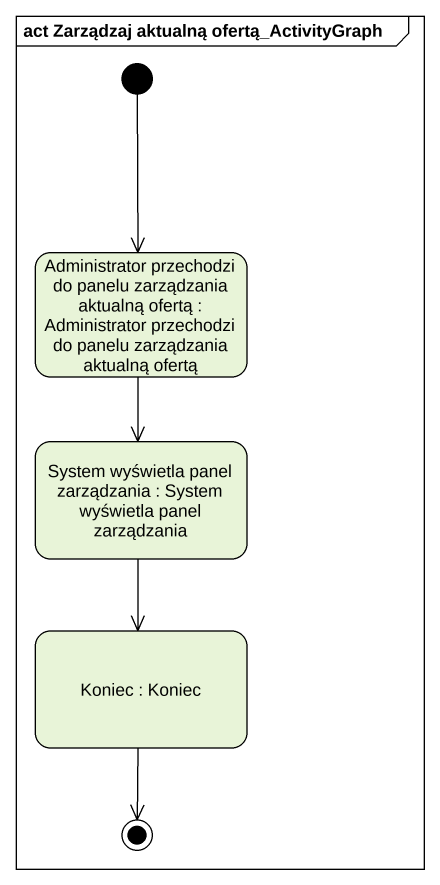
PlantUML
@startuml
mainframe act Zarządzaj aktualną ofertą_ActivityGraph
hide empty description
state "Administrator przechodzi do panelu zarządzania aktualną ofertą : Administrator przechodzi do panelu zarządzania aktualną ofertą" as Administrator_przechodzi_do
state "System wyświetla panel zarządzania : System wyświetla panel zarządzania" as System_wyświetla_panel
state "Koniec : Koniec" as Koniec
[*] --> Administrator_przechodzi_do
Administrator_przechodzi_do --> System_wyświetla_panel
System_wyświetla_panel --> Koniec
Koniec --> [*]
@enduml
